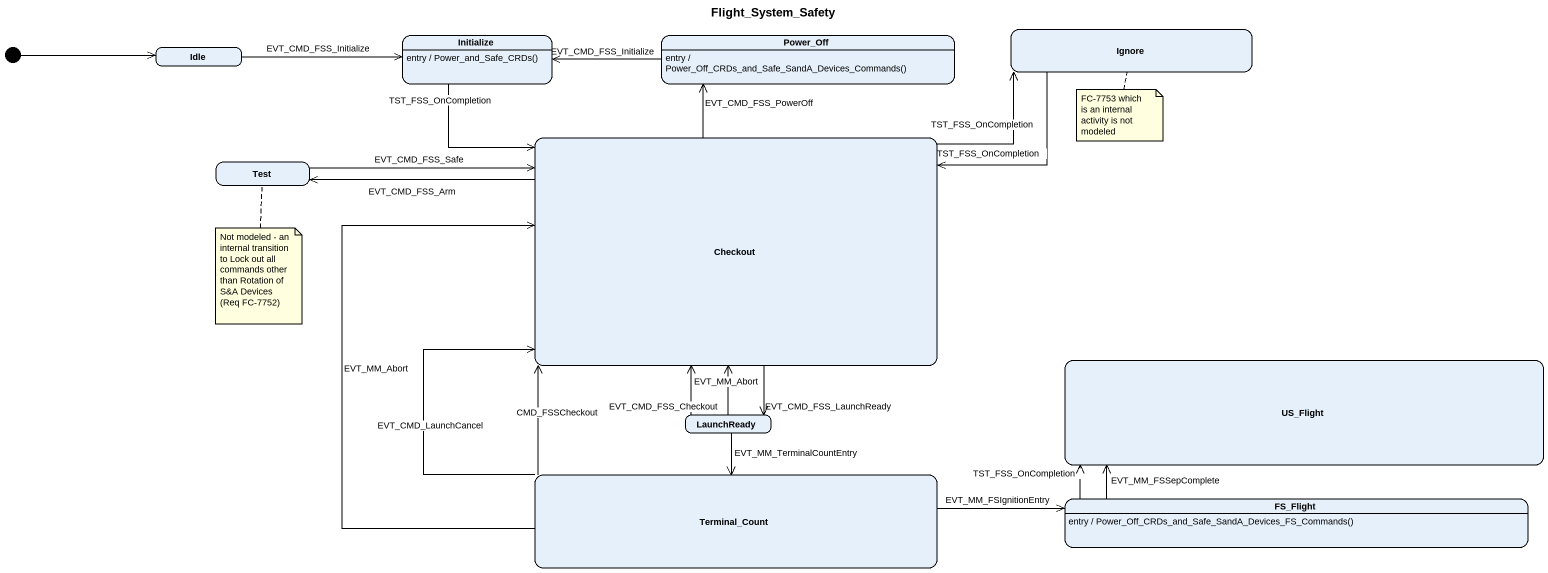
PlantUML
@startuml
title Flight_System_Safety
hide empty description
state Ignore
state Idle
state Initialize
Initialize : entry / Power_and_Safe_CRDs()
state Power_Off
Power_Off : entry / Power_Off_CRDs_and_Safe_SandA_Devices_Commands()
state Checkout
state Test
state US_Flight
state LaunchReady
state Terminal_Count
state FS_Flight
FS_Flight : entry / Power_Off_CRDs_and_Safe_SandA_Devices_FS_Commands()
[*] -right-> Idle
Ignore -left-> Checkout : TST_FSS_OnCompletion
Idle -right-> Initialize : EVT_CMD_FSS_Initialize
Initialize --> Checkout : TST_FSS_OnCompletion
Power_Off -left-> Initialize : EVT_CMD_FSS_Initialize
Checkout -right-> Ignore : TST_FSS_OnCompletion
Checkout -up-> Power_Off : EVT_CMD_FSS_PowerOff
Checkout -left-> Test : EVT_CMD_FSS_Arm
Checkout --> LaunchReady : EVT_CMD_FSS_LaunchReady
Test -right-> Checkout : EVT_CMD_FSS_Safe
LaunchReady -up-> Checkout : EVT_CMD_FSS_Checkout
LaunchReady -up-> Checkout : EVT_MM_Abort
LaunchReady --> Terminal_Count : EVT_MM_TerminalCountEntry
Terminal_Count -up-> Checkout : EVT_MM_Abort
Terminal_Count -up-> Checkout : EVT_CMD_LaunchCancel
Terminal_Count -up-> Checkout : CMD_FSSCheckout
Terminal_Count -right-> FS_Flight : EVT_MM_FSIgnitionEntry
FS_Flight -up-> US_Flight : EVT_MM_FSSepComplete
FS_Flight -up-> US_Flight : TST_FSS_OnCompletion
note bottom of Ignore : FC-7753 which is an internal activity is not modeled
note bottom of Test : Not modeled - an internal transition to Lock out all commands other than Rotation of S&A Devices (Req FC-7752)
@enduml
